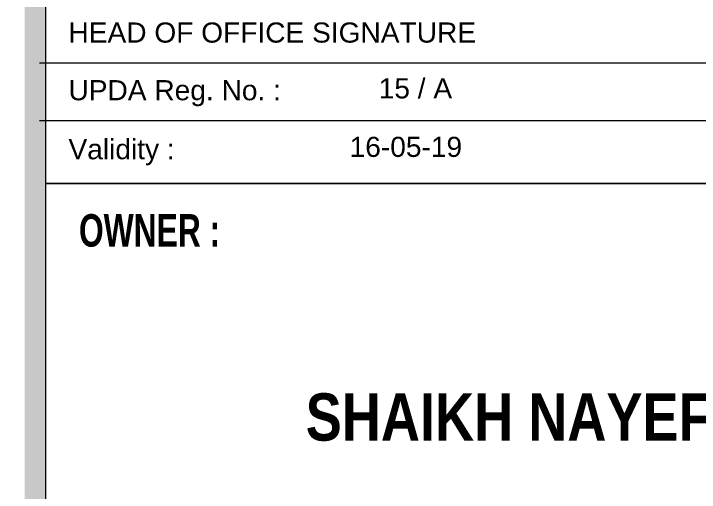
# Model space of a CAD drawing. Header units: inches. Extents: x -68096 to 69834, y -16833 to 17650.
# Drawn here: x 921.94 to 942.47, y -182.19 to -167.84 of the extents above; entities that cross this region are included whole.
import ezdxf
from ezdxf.enums import TextEntityAlignment as Align

# ---------------------------------------------------------------- set-up
doc = ezdxf.new("R2010")
doc.units = ezdxf.units.IN
doc.header["$MEASUREMENT"] = 0
for name, color, linetype in [('QCD TITLE A', 7, 'Continuous'), ('QCD TITLE BLOCK', 7, 'Continuous'), ('TEXT', 23, 'Continuous'), ('WIN', 1, 'Continuous')]:
    doc.layers.add(name, color=color, linetype=linetype)
doc.styles.add('ARAIL BOLD', font='ARIALNB.TTF')
doc.styles.add('SANSSERIFBOLD', font='sasb____.pfb', dxfattribs={"width": 0.7})
doc.styles.add('Title Sheet_A1$0$DCAQ New Title Block for CD-A1_Dar Al Salam$0$ARIAL_2.5', font='arial.ttf', dxfattribs={"height": 2.5})

msp = doc.modelspace()

# ---------------------------------------------------------------- hatches: boundary and pattern name
at = {"layer": 'WIN', "linetype": 'Continuous', "lineweight": 0, "true_color": 0x636466}
h = msp.add_hatch(color=251, dxfattribs=at)
h.paths.add_polyline_path([(753.52048, -70.50007), (753.52048, -218.69748), (963.30992, -218.69748), (963.30992, -70.50007)])
h.paths.add_polyline_path([(922.89008, -71.12555), (922.89008, -218.04241), (962.68444, -218.04241), (962.68444, -71.12555)], flags=16)
h.paths.add_polyline_path([(922.26459, -218.04241), (754.14633, -218.04241), (754.14633, -71.12555), (922.26459, -71.12555)], flags=16)
h = msp.add_hatch(color=251, dxfattribs=at)
h.paths.add_polyline_path([(753.52048, -70.50007), (753.52048, -218.69748), (963.30992, -218.69748), (963.30992, -70.50007)])
h.paths.add_polyline_path([(922.89008, -71.12555), (922.89008, -218.04241), (962.68444, -218.04241), (962.68444, -71.12555)], flags=16)
h.paths.add_polyline_path([(922.26459, -218.04241), (754.14633, -218.04241), (754.14633, -71.12555), (922.26459, -71.12555)], flags=16)

# ---------------------------------------------------------------- linework, layer by layer
at = {"layer": 'QCD TITLE BLOCK', "lineweight": 0}
for p, q in [((922.70496, -169.31728), (962.68444, -169.31728)), ((922.70496, -171.04528), (962.68444, -171.04528))]:
    msp.add_line(p, q, dxfattribs=at)
at = {"layer": 'WIN', "color": 7, "linetype": 'Continuous', "lineweight": 0}
msp.add_line((922.89008, -172.93627), (962.68444, -172.93627), dxfattribs=at)
msp.add_line((922.89008, -172.93627), (962.68444, -172.93627), dxfattribs=at)
msp.add_lwpolyline([(962.68444, -71.12555), (922.89008, -71.12555), (922.89008, -218.04241), (962.68444, -218.04241)], close=True, dxfattribs=at)
msp.add_lwpolyline([(962.68444, -71.12555), (922.89008, -71.12555), (922.89008, -218.04241), (962.68444, -218.04241)], close=True, dxfattribs=at)
msp.add_lwpolyline([(962.68444, -172.93627), (922.89008, -172.93627)], dxfattribs=at)

# ---------------------------------------------------------------- texts
at = {"layer": 'QCD TITLE A', "lineweight": 0, "style": 'Title Sheet_A1$0$DCAQ New Title Block for CD-A1_Dar Al Salam$0$ARIAL_2.5'}
for s, p in [('15 / A', (932.86899, -169.77773)), ('16-05-19', (931.99763, -171.53241))]:
    msp.add_text(s, height=0.602714, dxfattribs=at).set_placement(p, align=Align.TOP_LEFT)
at = {"layer": 'QCD TITLE A', "color": 0, "lineweight": 0, "ltscale": 0.02, "char_height": 0.6027145, "attachment_point": 1, "style": 'Title Sheet_A1$0$DCAQ New Title Block for CD-A1_Dar Al Salam$0$ARIAL_2.5'}
for s, insert, width in [('{\\C256;HEAD OF OFFICE SIGNATURE}', (923.57679, -168.10662), 15.0632651), ('{\\C256;UPDA Reg. No. :}', (923.57679, -169.83462), 11.8234835), ('{\\C256;Validity :}', (923.57679, -171.60262), 9.0655525)]:
    msp.add_mtext(s, dxfattribs=dict(at, insert=insert, width=width))
at = {"layer": 'TEXT', "color": 0, "lineweight": 0, "style": 'ARAIL BOLD'}
msp.add_text('SHAIKH NAYEF EID M.T AL-THANI', height=1.415997, rotation=0.000267, dxfattribs=at).set_placement((944.0148, -179.92863), align=Align.MIDDLE)
at = {"layer": 'WIN', "color": 7, "linetype": 'Continuous', "lineweight": 0, "style": 'SANSSERIFBOLD', "width": 0.7}
msp.add_text('OWNER :', height=0.973487, dxfattribs=at).set_placement((923.8909, -174.82366))

doc.saveas('drawing.dxf')
